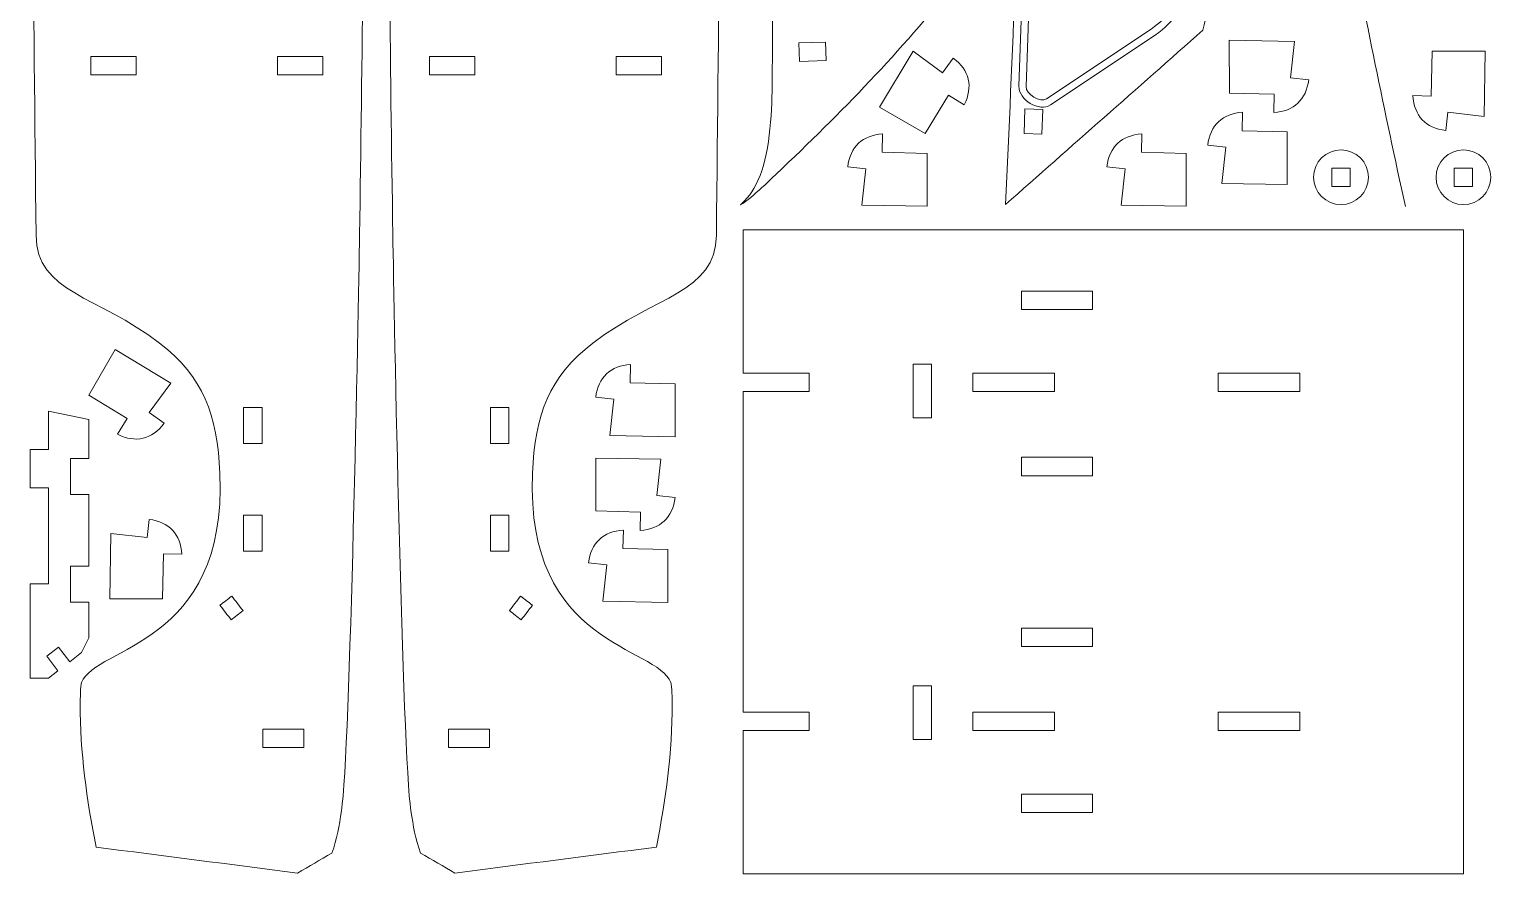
# Model space of a CAD drawing. Header units: centimetres. Extents: x -88 to 26, y -44 to -14.
# Drawn here: x -56.49 to -36.19, y -43.43 to -31.71 of the extents above; entities that cross this region are included whole.
import ezdxf

# ---------------------------------------------------------------- set-up
doc = ezdxf.new("R2010")
doc.units = ezdxf.units.CM
doc.header["$MEASUREMENT"] = 0
doc.layers.add('Camada 1', color=7, linetype='Continuous')

msp = doc.modelspace()

# ---------------------------------------------------------------- linework, layer by layer
at = {"layer": 'Camada 1', "lineweight": 9}
for points, knots in [([(-43.39261, -21.29247), (-43.23102, -23.84668), (-43.08219, -27.38844), (-43.20289, -29.89759), (-43.20289, -29.89759), (-43.21617, -30.12025), (-43.22945, -30.3429), (-43.24274, -30.56557), (-43.24274, -30.56557), (-43.34388, -30.69849), (-43.44503, -30.83141), (-43.54618, -30.96433), (-43.54618, -30.96433), (-44.31909, -31.93877), (-45.1288, -32.78321), (-46.03044, -33.6378), (-46.03044, -33.6378), (-46.19268, -33.79156), (-46.43805, -34.03859), (-46.61684, -34.15087), (-46.61684, -34.15087), (-46.46697, -34.00244), (-46.42918, -33.94838), (-46.34331, -33.74249), (-46.34331, -33.74249), (-46.20155, -33.40259), (-46.17655, -32.78533), (-46.17428, -32.42952), (-46.17428, -32.42952), (-46.16352, -30.74186), (-46.158, -28.9566), (-46.18889, -27.27744), (-46.18889, -27.27744), (-46.18889, -27.27744), (-46.29649, -22.17157), (-46.29649, -22.17157), (-46.29649, -22.17157), (-46.34924, -20.08088), (-46.43488, -17.97548), (-46.53599, -15.88638), (-46.53599, -15.88638), (-45.62141, -16.69358), (-44.70683, -17.50079), (-43.79226, -18.308), (-43.79226, -18.308), (-43.76705, -18.40954), (-43.74184, -18.51108), (-43.71663, -18.61262), (-43.71663, -18.61262), (-43.54384, -19.3455), (-43.45197, -20.50179), (-43.39261, -21.29247)], [0, 0, 0, 0, 0.07142857, 0.07142857, 0.07142857, 0.07142857, 0.14285714, 0.14285714, 0.14285714, 0.14285714, 0.21428571, 0.21428571, 0.21428571, 0.21428571, 0.28571429, 0.28571429, 0.28571429, 0.28571429, 0.35714286, 0.35714286, 0.35714286, 0.35714286, 0.42857143, 0.42857143, 0.42857143, 0.42857143, 0.5, 0.5, 0.5, 0.5, 0.57142857, 0.57142857, 0.57142857, 0.57142857, 0.64285714, 0.64285714, 0.64285714, 0.64285714, 0.71428571, 0.71428571, 0.71428571, 0.71428571, 0.78571429, 0.78571429, 0.78571429, 0.78571429, 0.85714286, 0.85714286, 0.85714286, 0.85714286, 1, 1, 1, 1]), ([(-39.7926, -28.73991), (-39.63101, -26.1857), (-39.48218, -22.64394), (-39.60288, -20.13479), (-39.60288, -20.13479), (-39.61616, -19.91213), (-39.62944, -19.68948), (-39.64273, -19.46681), (-39.64273, -19.46681), (-39.74387, -19.33389), (-39.84502, -19.20097), (-39.94617, -19.06805), (-39.94617, -19.06805), (-40.71908, -18.09361), (-41.52879, -17.24917), (-42.43043, -16.39458), (-42.43043, -16.39458), (-42.59267, -16.24082), (-42.83804, -15.99379), (-43.01683, -15.88151), (-43.01683, -15.88151), (-42.86696, -16.02994), (-42.82917, -16.084), (-42.7433, -16.28989), (-42.7433, -16.28989), (-42.60154, -16.62979), (-42.57654, -17.24705), (-42.57427, -17.60286), (-42.57427, -17.60286), (-42.56351, -19.29052), (-42.55799, -21.07578), (-42.58888, -22.75494), (-42.58888, -22.75494), (-42.58888, -22.75494), (-42.69648, -27.86081), (-42.69648, -27.86081), (-42.69648, -27.86081), (-42.74923, -29.9515), (-42.83487, -32.0569), (-42.93598, -34.146), (-42.93598, -34.146), (-42.0214, -33.3388), (-41.10682, -32.53159), (-40.19225, -31.72438), (-40.19225, -31.72438), (-40.16704, -31.62284), (-40.14183, -31.5213), (-40.11662, -31.41976), (-40.11662, -31.41976), (-39.94383, -30.68688), (-39.85196, -29.53059), (-39.7926, -28.73991)], [0, 0, 0, 0, 0.07142857, 0.07142857, 0.07142857, 0.07142857, 0.14285714, 0.14285714, 0.14285714, 0.14285714, 0.21428571, 0.21428571, 0.21428571, 0.21428571, 0.28571429, 0.28571429, 0.28571429, 0.28571429, 0.35714286, 0.35714286, 0.35714286, 0.35714286, 0.42857143, 0.42857143, 0.42857143, 0.42857143, 0.5, 0.5, 0.5, 0.5, 0.57142857, 0.57142857, 0.57142857, 0.57142857, 0.64285714, 0.64285714, 0.64285714, 0.64285714, 0.71428571, 0.71428571, 0.71428571, 0.71428571, 0.78571429, 0.78571429, 0.78571429, 0.78571429, 0.85714286, 0.85714286, 0.85714286, 0.85714286, 1, 1, 1, 1]), ([(-52.28961, -43.14802), (-52.44926, -43.24009), (-52.60892, -43.33216), (-52.76857, -43.42423), (-52.76857, -43.42423), (-53.70093, -43.30443), (-54.6333, -43.18464), (-55.56566, -43.06484), (-55.56566, -43.06484), (-55.69352, -42.40947), (-55.78945, -41.74389), (-55.78478, -41.07463), (-55.78478, -41.07463), (-55.78438, -41.01699), (-55.78552, -40.82967), (-55.76686, -40.78038), (-55.76686, -40.78038), (-55.57419, -40.27151), (-53.74486, -40.28052), (-53.84541, -37.87695), (-53.84541, -37.87695), (-53.8795, -37.06202), (-54.07479, -36.53889), (-54.68527, -36.06736), (-54.68527, -36.06736), (-55.54841, -35.40068), (-56.3905, -35.3793), (-56.3993, -34.56838), (-56.3993, -34.56838), (-56.43403, -31.38025), (-56.46225, -28.19204), (-56.49373, -25.00387), (-56.49373, -25.00387), (-56.45229, -24.95337), (-56.41363, -24.90045), (-56.3694, -24.85238), (-56.3694, -24.85238), (-55.49282, -23.8997), (-53.5795, -23.80971), (-53.42622, -21.94593), (-53.42622, -21.94593), (-53.31602, -20.60597), (-54.14643, -19.59394), (-55.44087, -19.31456), (-55.44087, -19.31456), (-55.59431, -19.28144), (-55.75156, -19.26945), (-55.90691, -19.2469), (-55.90691, -19.2469), (-55.48096, -18.4801), (-55.08678, -18.07586), (-54.28845, -17.71758), (-54.28845, -17.71758), (-54.28224, -18.01224), (-54.27603, -18.30689), (-54.26982, -18.60155), (-54.26982, -18.60155), (-54.18484, -18.60155), (-54.09987, -18.60155), (-54.01489, -18.60155), (-54.01489, -18.60155), (-54.01489, -18.27462), (-54.01489, -17.94768), (-54.01489, -17.62075), (-54.01489, -17.62075), (-53.74788, -17.53896), (-52.97638, -17.44024), (-52.73147, -17.57351), (-52.73147, -17.57351), (-52.32323, -17.79565), (-52.31123, -18.6826), (-52.25996, -19.17078), (-52.25996, -19.17078), (-51.76859, -23.84975), (-51.83259, -29.81381), (-51.90581, -34.56663), (-51.90581, -34.56663), (-51.92177, -35.60245), (-52.03777, -41.76066), (-52.15684, -42.56061), (-52.15684, -42.56061), (-52.18943, -42.77954), (-52.21762, -42.942), (-52.28961, -43.14802)], [0, 0, 0, 0, 0.04545455, 0.04545455, 0.04545455, 0.04545455, 0.09090909, 0.09090909, 0.09090909, 0.09090909, 0.13636364, 0.13636364, 0.13636364, 0.13636364, 0.18181818, 0.18181818, 0.18181818, 0.18181818, 0.22727273, 0.22727273, 0.22727273, 0.22727273, 0.27272727, 0.27272727, 0.27272727, 0.27272727, 0.31818182, 0.31818182, 0.31818182, 0.31818182, 0.36363636, 0.36363636, 0.36363636, 0.36363636, 0.40909091, 0.40909091, 0.40909091, 0.40909091, 0.45454545, 0.45454545, 0.45454545, 0.45454545, 0.5, 0.5, 0.5, 0.5, 0.54545455, 0.54545455, 0.54545455, 0.54545455, 0.59090909, 0.59090909, 0.59090909, 0.59090909, 0.63636364, 0.63636364, 0.63636364, 0.63636364, 0.68181818, 0.68181818, 0.68181818, 0.68181818, 0.72727273, 0.72727273, 0.72727273, 0.72727273, 0.77272727, 0.77272727, 0.77272727, 0.77272727, 0.81818182, 0.81818182, 0.81818182, 0.81818182, 0.86363636, 0.86363636, 0.86363636, 0.86363636, 0.90909091, 0.90909091, 0.90909091, 0.90909091, 1, 1, 1, 1]), ([(-51.05985, -43.14802), (-50.9002, -43.24009), (-50.74054, -43.33216), (-50.58089, -43.42423), (-50.58089, -43.42423), (-49.64853, -43.30443), (-48.71616, -43.18464), (-47.7838, -43.06484), (-47.7838, -43.06484), (-47.65594, -42.40947), (-47.56001, -41.74389), (-47.56468, -41.07463), (-47.56468, -41.07463), (-47.56508, -41.01699), (-47.56394, -40.82967), (-47.5826, -40.78038), (-47.5826, -40.78038), (-47.77527, -40.27151), (-49.6046, -40.28052), (-49.50405, -37.87695), (-49.50405, -37.87695), (-49.46996, -37.06202), (-49.27467, -36.53889), (-48.66419, -36.06736), (-48.66419, -36.06736), (-47.80105, -35.40068), (-46.95896, -35.3793), (-46.95016, -34.56838), (-46.95016, -34.56838), (-46.91543, -31.38025), (-46.88721, -28.19204), (-46.85573, -25.00387), (-46.85573, -25.00387), (-46.89717, -24.95337), (-46.93583, -24.90045), (-46.98006, -24.85238), (-46.98006, -24.85238), (-47.85664, -23.8997), (-49.76996, -23.80971), (-49.92324, -21.94593), (-49.92324, -21.94593), (-50.03344, -20.60597), (-49.20303, -19.59394), (-47.90859, -19.31456), (-47.90859, -19.31456), (-47.75515, -19.28144), (-47.5979, -19.26945), (-47.44255, -19.2469), (-47.44255, -19.2469), (-47.8685, -18.4801), (-48.26268, -18.07586), (-49.06101, -17.71758), (-49.06101, -17.71758), (-49.06722, -18.01224), (-49.07343, -18.30689), (-49.07964, -18.60155), (-49.07964, -18.60155), (-49.16462, -18.60155), (-49.24959, -18.60155), (-49.33457, -18.60155), (-49.33457, -18.60155), (-49.33457, -18.27462), (-49.33457, -17.94768), (-49.33457, -17.62075), (-49.33457, -17.62075), (-49.60158, -17.53896), (-50.37308, -17.44024), (-50.61799, -17.57351), (-50.61799, -17.57351), (-51.02623, -17.79565), (-51.03823, -18.6826), (-51.0895, -19.17078), (-51.0895, -19.17078), (-51.58087, -23.84975), (-51.51687, -29.81381), (-51.44365, -34.56663), (-51.44365, -34.56663), (-51.42769, -35.60245), (-51.31169, -41.76066), (-51.19262, -42.56061), (-51.19262, -42.56061), (-51.16003, -42.77954), (-51.13184, -42.942), (-51.05985, -43.14802)], [0, 0, 0, 0, 0.04545455, 0.04545455, 0.04545455, 0.04545455, 0.09090909, 0.09090909, 0.09090909, 0.09090909, 0.13636364, 0.13636364, 0.13636364, 0.13636364, 0.18181818, 0.18181818, 0.18181818, 0.18181818, 0.22727273, 0.22727273, 0.22727273, 0.22727273, 0.27272727, 0.27272727, 0.27272727, 0.27272727, 0.31818182, 0.31818182, 0.31818182, 0.31818182, 0.36363636, 0.36363636, 0.36363636, 0.36363636, 0.40909091, 0.40909091, 0.40909091, 0.40909091, 0.45454545, 0.45454545, 0.45454545, 0.45454545, 0.5, 0.5, 0.5, 0.5, 0.54545455, 0.54545455, 0.54545455, 0.54545455, 0.59090909, 0.59090909, 0.59090909, 0.59090909, 0.63636364, 0.63636364, 0.63636364, 0.63636364, 0.68181818, 0.68181818, 0.68181818, 0.68181818, 0.72727273, 0.72727273, 0.72727273, 0.72727273, 0.77272727, 0.77272727, 0.77272727, 0.77272727, 0.81818182, 0.81818182, 0.81818182, 0.81818182, 0.86363636, 0.86363636, 0.86363636, 0.86363636, 0.90909091, 0.90909091, 0.90909091, 0.90909091, 1, 1, 1, 1]), ([(-40.54163, -31.03914), (-40.54163, -31.03914), (-40.34636, -27.99539), (-40.34636, -27.99539), (-40.34636, -27.99539), (-40.33793, -27.86412), (-40.43854, -27.76648), (-40.56694, -27.76199), (-40.56694, -27.76199), (-40.56694, -27.76199), (-42.25216, -27.70314), (-42.25216, -27.70314), (-42.25216, -27.70314), (-42.38336, -27.69856), (-42.48396, -27.79236), (-42.48854, -27.92357), (-42.48854, -27.92357), (-42.48854, -27.92357), (-42.64861, -32.5074), (-42.64861, -32.5074), (-42.64861, -32.5074), (-42.65232, -32.61377), (-42.45006, -32.73529), (-42.3648, -32.67838), (-42.3648, -32.67838), (-42.3648, -32.67838), (-40.91282, -31.70904), (-40.91282, -31.70904), (-40.91282, -31.70904), (-40.64832, -31.53247), (-40.5601, -31.32689), (-40.54163, -31.03914)], [0, 0, 0, 0, 0.11111111, 0.11111111, 0.11111111, 0.11111111, 0.22222222, 0.22222222, 0.22222222, 0.22222222, 0.33333333, 0.33333333, 0.33333333, 0.33333333, 0.44444444, 0.44444444, 0.44444444, 0.44444444, 0.55555556, 0.55555556, 0.55555556, 0.55555556, 0.66666667, 0.66666667, 0.66666667, 0.66666667, 0.77777778, 0.77777778, 0.77777778, 0.77777778, 1, 1, 1, 1]), ([(-39.82592, -31.8646), (-39.82592, -31.8646), (-38.92048, -31.88008), (-38.92048, -31.88008), (-38.92048, -31.88008), (-38.92048, -31.88008), (-38.97713, -32.38409), (-38.97713, -32.38409), (-38.97713, -32.38409), (-38.97713, -32.38409), (-38.72353, -32.41241), (-38.72353, -32.41241), (-38.72353, -32.41241), (-38.75693, -32.68912), (-38.92977, -32.85143), (-39.20771, -32.86779), (-39.20771, -32.86779), (-39.20771, -32.86779), (-39.20215, -32.61292), (-39.20215, -32.61292), (-39.20215, -32.61292), (-39.20215, -32.61292), (-39.82575, -32.59783), (-39.82575, -32.59783), (-39.82575, -32.59783), (-39.82575, -32.59783), (-39.82592, -31.8646), (-39.82592, -31.8646)], [0, 0, 0, 0, 0.125, 0.125, 0.125, 0.125, 0.25, 0.25, 0.25, 0.25, 0.375, 0.375, 0.375, 0.375, 0.5, 0.5, 0.5, 0.5, 0.625, 0.625, 0.625, 0.625, 0.75, 0.75, 0.75, 0.75, 1, 1, 1, 1]), ([(-45.7949, -32.15701), (-45.7949, -32.15701), (-45.42571, -32.14412), (-45.42571, -32.14412), (-45.42571, -32.14412), (-45.42571, -32.14412), (-45.4346, -31.88935), (-45.4346, -31.88935), (-45.4346, -31.88935), (-45.4346, -31.88935), (-45.8038, -31.90224), (-45.8038, -31.90224), (-45.8038, -31.90224), (-45.8038, -31.90224), (-45.7949, -32.15701), (-45.7949, -32.15701)], [0, 0, 0, 0, 0.2, 0.2, 0.2, 0.2, 0.4, 0.4, 0.4, 0.4, 0.6, 0.6, 0.6, 0.6, 1, 1, 1, 1]), ([(-44.68471, -32.79274), (-44.68471, -32.79274), (-44.21859, -32.01635), (-44.21859, -32.01635), (-44.21859, -32.01635), (-44.21859, -32.01635), (-43.81043, -32.31741), (-43.81043, -32.31741), (-43.81043, -32.31741), (-43.81043, -32.31741), (-43.6591, -32.11195), (-43.6591, -32.11195), (-43.6591, -32.11195), (-43.43616, -32.27923), (-43.38202, -32.51007), (-43.50682, -32.75895), (-43.50682, -32.75895), (-43.50682, -32.75895), (-43.72477, -32.6267), (-43.72477, -32.6267), (-43.72477, -32.6267), (-43.72477, -32.6267), (-44.04963, -33.15921), (-44.04963, -33.15921), (-44.04963, -33.15921), (-44.04963, -33.15921), (-44.68471, -32.79274), (-44.68471, -32.79274)], [0, 0, 0, 0, 0.125, 0.125, 0.125, 0.125, 0.25, 0.25, 0.25, 0.25, 0.375, 0.375, 0.375, 0.375, 0.5, 0.5, 0.5, 0.5, 0.625, 0.625, 0.625, 0.625, 0.75, 0.75, 0.75, 0.75, 1, 1, 1, 1]), ([(-36.27314, -32.015), (-36.27314, -32.015), (-36.28862, -32.92044), (-36.28862, -32.92044), (-36.28862, -32.92044), (-36.28862, -32.92044), (-36.79263, -32.86379), (-36.79263, -32.86379), (-36.79263, -32.86379), (-36.79263, -32.86379), (-36.82095, -33.11739), (-36.82095, -33.11739), (-36.82095, -33.11739), (-37.09766, -33.08399), (-37.25997, -32.91115), (-37.27633, -32.63321), (-37.27633, -32.63321), (-37.27633, -32.63321), (-37.02146, -32.63877), (-37.02146, -32.63877), (-37.02146, -32.63877), (-37.02146, -32.63877), (-37.00637, -32.01517), (-37.00637, -32.01517), (-37.00637, -32.01517), (-37.00637, -32.01517), (-36.27314, -32.015), (-36.27314, -32.015)], [0, 0, 0, 0, 0.125, 0.125, 0.125, 0.125, 0.25, 0.25, 0.25, 0.25, 0.375, 0.375, 0.375, 0.375, 0.5, 0.5, 0.5, 0.5, 0.625, 0.625, 0.625, 0.625, 0.75, 0.75, 0.75, 0.75, 1, 1, 1, 1]), ([(-55.00759, -32.08866), (-55.21762, -32.08866), (-55.42766, -32.08866), (-55.63769, -32.08866), (-55.63769, -32.08866), (-55.63769, -32.17363), (-55.63769, -32.25859), (-55.63769, -32.34356), (-55.63769, -32.34356), (-55.42766, -32.34356), (-55.21762, -32.34356), (-55.00759, -32.34356), (-55.00759, -32.34356), (-55.00759, -32.25859), (-55.00759, -32.17363), (-55.00759, -32.08866)], [0, 0, 0, 0, 0.2, 0.2, 0.2, 0.2, 0.4, 0.4, 0.4, 0.4, 0.6, 0.6, 0.6, 0.6, 1, 1, 1, 1]), ([(-52.41406, -32.08863), (-52.6241, -32.08863), (-52.83413, -32.08863), (-53.04417, -32.08863), (-53.04417, -32.08863), (-53.04417, -32.17361), (-53.04417, -32.25858), (-53.04417, -32.34356), (-53.04417, -32.34356), (-52.83413, -32.34356), (-52.6241, -32.34356), (-52.41406, -32.34356), (-52.41406, -32.34356), (-52.41406, -32.25858), (-52.41406, -32.17361), (-52.41406, -32.08863)], [0, 0, 0, 0, 0.2, 0.2, 0.2, 0.2, 0.4, 0.4, 0.4, 0.4, 0.6, 0.6, 0.6, 0.6, 1, 1, 1, 1]), ([(-50.9354, -32.08863), (-50.72536, -32.08863), (-50.51533, -32.08863), (-50.30529, -32.08863), (-50.30529, -32.08863), (-50.30529, -32.17361), (-50.30529, -32.25858), (-50.30529, -32.34356), (-50.30529, -32.34356), (-50.51533, -32.34356), (-50.72536, -32.34356), (-50.9354, -32.34356), (-50.9354, -32.34356), (-50.9354, -32.25858), (-50.9354, -32.17361), (-50.9354, -32.08863)], [0, 0, 0, 0, 0.2, 0.2, 0.2, 0.2, 0.4, 0.4, 0.4, 0.4, 0.6, 0.6, 0.6, 0.6, 1, 1, 1, 1]), ([(-48.34187, -32.08866), (-48.13184, -32.08866), (-47.9218, -32.08866), (-47.71177, -32.08866), (-47.71177, -32.08866), (-47.71177, -32.17363), (-47.71177, -32.25859), (-47.71177, -32.34356), (-47.71177, -32.34356), (-47.9218, -32.34356), (-48.13184, -32.34356), (-48.34187, -32.34356), (-48.34187, -32.34356), (-48.34187, -32.25859), (-48.34187, -32.17363), (-48.34187, -32.08866)], [0, 0, 0, 0, 0.2, 0.2, 0.2, 0.2, 0.4, 0.4, 0.4, 0.4, 0.6, 0.6, 0.6, 0.6, 1, 1, 1, 1]), ([(-42.6654, -32.81696), (-42.6654, -32.81696), (-42.67735, -33.15912), (-42.67735, -33.15912), (-42.67735, -33.15912), (-42.67735, -33.15912), (-42.42836, -33.16781), (-42.42836, -33.16781), (-42.42836, -33.16781), (-42.42836, -33.16781), (-42.41641, -32.82565), (-42.41641, -32.82565), (-42.41641, -32.82565), (-42.41641, -32.82565), (-42.6654, -32.81696), (-42.6654, -32.81696)], [0, 0, 0, 0, 0.2, 0.2, 0.2, 0.2, 0.4, 0.4, 0.4, 0.4, 0.6, 0.6, 0.6, 0.6, 1, 1, 1, 1]), ([(-39.02354, -33.86778), (-39.02354, -33.86778), (-39.92898, -33.8523), (-39.92898, -33.8523), (-39.92898, -33.8523), (-39.92898, -33.8523), (-39.87233, -33.34829), (-39.87233, -33.34829), (-39.87233, -33.34829), (-39.87233, -33.34829), (-40.12593, -33.31997), (-40.12593, -33.31997), (-40.12593, -33.31997), (-40.09253, -33.04326), (-39.91969, -32.88095), (-39.64175, -32.86459), (-39.64175, -32.86459), (-39.64175, -32.86459), (-39.64731, -33.11946), (-39.64731, -33.11946), (-39.64731, -33.11946), (-39.64731, -33.11946), (-39.02371, -33.13455), (-39.02371, -33.13455), (-39.02371, -33.13455), (-39.02371, -33.13455), (-39.02354, -33.86778), (-39.02354, -33.86778)], [0, 0, 0, 0, 0.125, 0.125, 0.125, 0.125, 0.25, 0.25, 0.25, 0.25, 0.375, 0.375, 0.375, 0.375, 0.5, 0.5, 0.5, 0.5, 0.625, 0.625, 0.625, 0.625, 0.75, 0.75, 0.75, 0.75, 1, 1, 1, 1]), ([(-44.02354, -34.16778), (-44.02354, -34.16778), (-44.92898, -34.1523), (-44.92898, -34.1523), (-44.92898, -34.1523), (-44.92898, -34.1523), (-44.87233, -33.64829), (-44.87233, -33.64829), (-44.87233, -33.64829), (-44.87233, -33.64829), (-45.12593, -33.61997), (-45.12593, -33.61997), (-45.12593, -33.61997), (-45.09253, -33.34326), (-44.91969, -33.18095), (-44.64175, -33.16459), (-44.64175, -33.16459), (-44.64175, -33.16459), (-44.64731, -33.41946), (-44.64731, -33.41946), (-44.64731, -33.41946), (-44.64731, -33.41946), (-44.02371, -33.43455), (-44.02371, -33.43455), (-44.02371, -33.43455), (-44.02371, -33.43455), (-44.02354, -34.16778), (-44.02354, -34.16778)], [0, 0, 0, 0, 0.125, 0.125, 0.125, 0.125, 0.25, 0.25, 0.25, 0.25, 0.375, 0.375, 0.375, 0.375, 0.5, 0.5, 0.5, 0.5, 0.625, 0.625, 0.625, 0.625, 0.75, 0.75, 0.75, 0.75, 1, 1, 1, 1]), ([(-40.42354, -34.16778), (-40.42354, -34.16778), (-41.32898, -34.1523), (-41.32898, -34.1523), (-41.32898, -34.1523), (-41.32898, -34.1523), (-41.27233, -33.64829), (-41.27233, -33.64829), (-41.27233, -33.64829), (-41.27233, -33.64829), (-41.52593, -33.61997), (-41.52593, -33.61997), (-41.52593, -33.61997), (-41.49253, -33.34326), (-41.31969, -33.18095), (-41.04175, -33.16459), (-41.04175, -33.16459), (-41.04175, -33.16459), (-41.04731, -33.41946), (-41.04731, -33.41946), (-41.04731, -33.41946), (-41.04731, -33.41946), (-40.42371, -33.43455), (-40.42371, -33.43455), (-40.42371, -33.43455), (-40.42371, -33.43455), (-40.42354, -34.16778), (-40.42354, -34.16778)], [0, 0, 0, 0, 0.125, 0.125, 0.125, 0.125, 0.25, 0.25, 0.25, 0.25, 0.375, 0.375, 0.375, 0.375, 0.5, 0.5, 0.5, 0.5, 0.625, 0.625, 0.625, 0.625, 0.75, 0.75, 0.75, 0.75, 1, 1, 1, 1]), ([(-38.27473, -33.38619), (-38.06487, -33.38619), (-37.89473, -33.55633), (-37.89473, -33.76619), (-37.89473, -33.76619), (-37.89473, -33.97605), (-38.06487, -34.14619), (-38.27473, -34.14619), (-38.27473, -34.14619), (-38.48459, -34.14619), (-38.65473, -33.97605), (-38.65473, -33.76619), (-38.65473, -33.76619), (-38.65473, -33.55633), (-38.48459, -33.38619), (-38.27473, -33.38619)], [0, 0, 0, 0, 0.2, 0.2, 0.2, 0.2, 0.4, 0.4, 0.4, 0.4, 0.6, 0.6, 0.6, 0.6, 1, 1, 1, 1]), ([(-36.57473, -33.38619), (-36.36487, -33.38619), (-36.19473, -33.55633), (-36.19473, -33.76619), (-36.19473, -33.76619), (-36.19473, -33.97605), (-36.36487, -34.14619), (-36.57473, -34.14619), (-36.57473, -34.14619), (-36.78459, -34.14619), (-36.95473, -33.97605), (-36.95473, -33.76619), (-36.95473, -33.76619), (-36.95473, -33.55633), (-36.78459, -33.38619), (-36.57473, -33.38619)], [0, 0, 0, 0, 0.2, 0.2, 0.2, 0.2, 0.4, 0.4, 0.4, 0.4, 0.6, 0.6, 0.6, 0.6, 1, 1, 1, 1]), ([(-38.14676, -33.89306), (-38.14676, -33.89306), (-38.40169, -33.89306), (-38.40169, -33.89306), (-38.40169, -33.89306), (-38.40169, -33.89306), (-38.40169, -33.63813), (-38.40169, -33.63813), (-38.40169, -33.63813), (-38.40169, -33.63813), (-38.14676, -33.63813), (-38.14676, -33.63813), (-38.14676, -33.63813), (-38.14676, -33.63813), (-38.14676, -33.89306), (-38.14676, -33.89306)], [0, 0, 0, 0, 0.2, 0.2, 0.2, 0.2, 0.4, 0.4, 0.4, 0.4, 0.6, 0.6, 0.6, 0.6, 1, 1, 1, 1]), ([(-36.44676, -33.89306), (-36.44676, -33.89306), (-36.70169, -33.89306), (-36.70169, -33.89306), (-36.70169, -33.89306), (-36.70169, -33.89306), (-36.70169, -33.63813), (-36.70169, -33.63813), (-36.70169, -33.63813), (-36.70169, -33.63813), (-36.44676, -33.63813), (-36.44676, -33.63813), (-36.44676, -33.63813), (-36.44676, -33.63813), (-36.44676, -33.89306), (-36.44676, -33.89306)], [0, 0, 0, 0, 0.2, 0.2, 0.2, 0.2, 0.4, 0.4, 0.4, 0.4, 0.6, 0.6, 0.6, 0.6, 1, 1, 1, 1]), ([(-46.57734, -34.4981), (-46.57734, -34.4981), (-36.57212, -34.4981), (-36.57212, -34.4981), (-36.57212, -34.4981), (-36.57212, -34.4981), (-36.57212, -43.43428), (-36.57212, -43.43428), (-36.57212, -43.43428), (-36.57212, -43.43428), (-46.57734, -43.43428), (-46.57734, -43.43428), (-46.57734, -43.43428), (-46.57734, -43.43428), (-46.57734, -41.44801), (-46.57734, -41.44801), (-46.57734, -41.44801), (-46.57734, -41.44801), (-45.66318, -41.44801), (-45.66318, -41.44801), (-45.66318, -41.44801), (-45.66318, -41.44801), (-45.66318, -41.19308), (-45.66318, -41.19308), (-45.66318, -41.19308), (-45.66318, -41.19308), (-46.57734, -41.19308), (-46.57734, -41.19308), (-46.57734, -41.19308), (-46.57734, -41.19308), (-46.57734, -36.73929), (-46.57734, -36.73929), (-46.57734, -36.73929), (-46.57734, -36.73929), (-45.66318, -36.73929), (-45.66318, -36.73929), (-45.66318, -36.73929), (-45.66318, -36.73929), (-45.66318, -36.48436), (-45.66318, -36.48436), (-45.66318, -36.48436), (-45.66318, -36.48436), (-46.57734, -36.48436), (-46.57734, -36.48436), (-46.57734, -36.48436), (-46.57734, -36.48436), (-46.57734, -34.4981), (-46.57734, -34.4981)], [0, 0, 0, 0, 0.07692308, 0.07692308, 0.07692308, 0.07692308, 0.15384615, 0.15384615, 0.15384615, 0.15384615, 0.23076923, 0.23076923, 0.23076923, 0.23076923, 0.30769231, 0.30769231, 0.30769231, 0.30769231, 0.38461538, 0.38461538, 0.38461538, 0.38461538, 0.46153846, 0.46153846, 0.46153846, 0.46153846, 0.53846154, 0.53846154, 0.53846154, 0.53846154, 0.61538462, 0.61538462, 0.61538462, 0.61538462, 0.69230769, 0.69230769, 0.69230769, 0.69230769, 0.76923077, 0.76923077, 0.76923077, 0.76923077, 0.84615385, 0.84615385, 0.84615385, 0.84615385, 1, 1, 1, 1]), ([(-42.71042, -35.60406), (-42.71042, -35.60406), (-42.71042, -35.34912), (-42.71042, -35.34912), (-42.71042, -35.34912), (-42.71042, -35.34912), (-41.72851, -35.34912), (-41.72851, -35.34912), (-41.72851, -35.34912), (-41.72851, -35.34912), (-41.72851, -35.60406), (-41.72851, -35.60406), (-41.72851, -35.60406), (-41.72851, -35.60406), (-42.71042, -35.60406), (-42.71042, -35.60406)], [0, 0, 0, 0, 0.2, 0.2, 0.2, 0.2, 0.4, 0.4, 0.4, 0.4, 0.6, 0.6, 0.6, 0.6, 1, 1, 1, 1]), ([(-55.30128, -36.15621), (-55.30128, -36.15621), (-54.52489, -36.62233), (-54.52489, -36.62233), (-54.52489, -36.62233), (-54.52489, -36.62233), (-54.82595, -37.03049), (-54.82595, -37.03049), (-54.82595, -37.03049), (-54.82595, -37.03049), (-54.62049, -37.18182), (-54.62049, -37.18182), (-54.62049, -37.18182), (-54.78777, -37.40476), (-55.01861, -37.4589), (-55.26749, -37.3341), (-55.26749, -37.3341), (-55.26749, -37.3341), (-55.13524, -37.11615), (-55.13524, -37.11615), (-55.13524, -37.11615), (-55.13524, -37.11615), (-55.66775, -36.79129), (-55.66775, -36.79129), (-55.66775, -36.79129), (-55.66775, -36.79129), (-55.30128, -36.15621), (-55.30128, -36.15621)], [0, 0, 0, 0, 0.125, 0.125, 0.125, 0.125, 0.25, 0.25, 0.25, 0.25, 0.375, 0.375, 0.375, 0.375, 0.5, 0.5, 0.5, 0.5, 0.625, 0.625, 0.625, 0.625, 0.75, 0.75, 0.75, 0.75, 1, 1, 1, 1]), ([(-47.52354, -37.36778), (-47.52354, -37.36778), (-48.42898, -37.3523), (-48.42898, -37.3523), (-48.42898, -37.3523), (-48.42898, -37.3523), (-48.37233, -36.84829), (-48.37233, -36.84829), (-48.37233, -36.84829), (-48.37233, -36.84829), (-48.62593, -36.81997), (-48.62593, -36.81997), (-48.62593, -36.81997), (-48.59253, -36.54326), (-48.41969, -36.38095), (-48.14175, -36.36459), (-48.14175, -36.36459), (-48.14175, -36.36459), (-48.14731, -36.61946), (-48.14731, -36.61946), (-48.14731, -36.61946), (-48.14731, -36.61946), (-47.52371, -36.63455), (-47.52371, -36.63455), (-47.52371, -36.63455), (-47.52371, -36.63455), (-47.52354, -37.36778), (-47.52354, -37.36778)], [0, 0, 0, 0, 0.125, 0.125, 0.125, 0.125, 0.25, 0.25, 0.25, 0.25, 0.375, 0.375, 0.375, 0.375, 0.5, 0.5, 0.5, 0.5, 0.625, 0.625, 0.625, 0.625, 0.75, 0.75, 0.75, 0.75, 1, 1, 1, 1]), ([(-44.21561, -36.3598), (-44.21561, -36.3598), (-44.21561, -37.10448), (-44.21561, -37.10448), (-44.21561, -37.10448), (-44.21561, -37.10448), (-43.96069, -37.10448), (-43.96069, -37.10448), (-43.96069, -37.10448), (-43.96069, -37.10448), (-43.96069, -36.3598), (-43.96069, -36.3598), (-43.96069, -36.3598), (-43.96069, -36.3598), (-44.21561, -36.3598), (-44.21561, -36.3598)], [0, 0, 0, 0, 0.2, 0.2, 0.2, 0.2, 0.4, 0.4, 0.4, 0.4, 0.6, 0.6, 0.6, 0.6, 1, 1, 1, 1]), ([(-42.25403, -36.48436), (-42.25403, -36.48436), (-43.39042, -36.48436), (-43.39042, -36.48436), (-43.39042, -36.48436), (-43.39042, -36.48436), (-43.39042, -36.73929), (-43.39042, -36.73929), (-43.39042, -36.73929), (-43.39042, -36.73929), (-42.25403, -36.73929), (-42.25403, -36.73929), (-42.25403, -36.73929), (-42.25403, -36.73929), (-42.25403, -36.48436), (-42.25403, -36.48436)], [0, 0, 0, 0, 0.2, 0.2, 0.2, 0.2, 0.4, 0.4, 0.4, 0.4, 0.6, 0.6, 0.6, 0.6, 1, 1, 1, 1]), ([(-38.84489, -36.48436), (-38.84489, -36.48436), (-39.98126, -36.48436), (-39.98126, -36.48436), (-39.98126, -36.48436), (-39.98126, -36.48436), (-39.98126, -36.73929), (-39.98126, -36.73929), (-39.98126, -36.73929), (-39.98126, -36.73929), (-38.84489, -36.73929), (-38.84489, -36.73929), (-38.84489, -36.73929), (-38.84489, -36.73929), (-38.84489, -36.48436), (-38.84489, -36.48436)], [0, 0, 0, 0, 0.2, 0.2, 0.2, 0.2, 0.4, 0.4, 0.4, 0.4, 0.6, 0.6, 0.6, 0.6, 1, 1, 1, 1]), ([(-56.2511, -40.41598), (-56.2511, -40.41598), (-56.09528, -40.61776), (-56.09528, -40.61776), (-56.09528, -40.61776), (-56.09528, -40.61776), (-56.2277, -40.72001), (-56.2277, -40.72001), (-56.2277, -40.72001), (-56.2277, -40.72001), (-56.48262, -40.72001), (-56.48262, -40.72001), (-56.48262, -40.72001), (-56.48262, -40.72001), (-56.48261, -39.41185), (-56.48261, -39.41185), (-56.48261, -39.41185), (-56.48261, -39.41185), (-56.22769, -39.41186), (-56.22769, -39.41186), (-56.22769, -39.41186), (-56.22769, -39.41186), (-56.22766, -38.07881), (-56.22766, -38.07881), (-56.22766, -38.07881), (-56.22766, -38.07881), (-56.4826, -38.07881), (-56.4826, -38.07881), (-56.4826, -38.07881), (-56.4826, -38.07881), (-56.48259, -37.54559), (-56.48259, -37.54559), (-56.48259, -37.54559), (-56.48259, -37.54559), (-56.22765, -37.54559), (-56.22765, -37.54559), (-56.22765, -37.54559), (-56.22765, -37.54559), (-56.22764, -37.01238), (-56.22764, -37.01238), (-56.22764, -37.01238), (-56.22764, -37.01238), (-55.66685, -37.1267), (-55.66685, -37.1267), (-55.66685, -37.1267), (-55.66685, -37.1267), (-55.66685, -37.66959), (-55.66685, -37.66959), (-55.66685, -37.66959), (-55.66685, -37.66959), (-55.92178, -37.66959), (-55.92178, -37.66959), (-55.92178, -37.66959), (-55.92178, -37.66959), (-55.92178, -38.16801), (-55.92178, -38.16801), (-55.92178, -38.16801), (-55.92178, -38.16801), (-55.66685, -38.16801), (-55.66685, -38.16801), (-55.66685, -38.16801), (-55.66685, -38.16801), (-55.66685, -39.16484), (-55.66685, -39.16484), (-55.66685, -39.16484), (-55.66685, -39.16484), (-55.92178, -39.16484), (-55.92178, -39.16484), (-55.92178, -39.16484), (-55.92178, -39.16484), (-55.92178, -39.66327), (-55.92178, -39.66327), (-55.92178, -39.66327), (-55.92178, -39.66327), (-55.66685, -39.66327), (-55.66685, -39.66327), (-55.66685, -39.66327), (-55.66685, -39.66327), (-55.66685, -40.16169), (-55.66685, -40.16169), (-55.66685, -40.16169), (-55.66685, -40.16169), (-55.76598, -40.36346), (-55.76598, -40.36346), (-55.76598, -40.36346), (-55.76598, -40.36346), (-55.93063, -40.4906), (-55.93063, -40.4906), (-55.93063, -40.4906), (-55.93063, -40.4906), (-56.08644, -40.28883), (-56.08644, -40.28883), (-56.08644, -40.28883), (-56.08644, -40.28883), (-56.2511, -40.41598), (-56.2511, -40.41598)], [0, 0, 0, 0, 0.04, 0.04, 0.04, 0.04, 0.08, 0.08, 0.08, 0.08, 0.12, 0.12, 0.12, 0.12, 0.16, 0.16, 0.16, 0.16, 0.2, 0.2, 0.2, 0.2, 0.24, 0.24, 0.24, 0.24, 0.28, 0.28, 0.28, 0.28, 0.32, 0.32, 0.32, 0.32, 0.36, 0.36, 0.36, 0.36, 0.4, 0.4, 0.4, 0.4, 0.44, 0.44, 0.44, 0.44, 0.48, 0.48, 0.48, 0.48, 0.52, 0.52, 0.52, 0.52, 0.56, 0.56, 0.56, 0.56, 0.6, 0.6, 0.6, 0.6, 0.64, 0.64, 0.64, 0.64, 0.68, 0.68, 0.68, 0.68, 0.72, 0.72, 0.72, 0.72, 0.76, 0.76, 0.76, 0.76, 0.8, 0.8, 0.8, 0.8, 0.84, 0.84, 0.84, 0.84, 0.88, 0.88, 0.88, 0.88, 0.92, 0.92, 0.92, 0.92, 1, 1, 1, 1]), ([(-53.2608, -37.45953), (-53.34577, -37.45953), (-53.43075, -37.45953), (-53.51572, -37.45953), (-53.51572, -37.45953), (-53.51572, -37.29339), (-53.51572, -37.12725), (-53.51572, -36.96111), (-53.51572, -36.96111), (-53.43075, -36.96111), (-53.34577, -36.96111), (-53.2608, -36.96111), (-53.2608, -36.96111), (-53.2608, -37.12725), (-53.2608, -37.29339), (-53.2608, -37.45953)], [0, 0, 0, 0, 0.2, 0.2, 0.2, 0.2, 0.4, 0.4, 0.4, 0.4, 0.6, 0.6, 0.6, 0.6, 1, 1, 1, 1]), ([(-50.08866, -37.45953), (-50.00369, -37.45953), (-49.91871, -37.45953), (-49.83374, -37.45953), (-49.83374, -37.45953), (-49.83374, -37.29339), (-49.83374, -37.12725), (-49.83374, -36.96111), (-49.83374, -36.96111), (-49.91871, -36.96111), (-50.00369, -36.96111), (-50.08866, -36.96111), (-50.08866, -36.96111), (-50.08866, -37.12725), (-50.08866, -37.29339), (-50.08866, -37.45953)], [0, 0, 0, 0, 0.2, 0.2, 0.2, 0.2, 0.4, 0.4, 0.4, 0.4, 0.6, 0.6, 0.6, 0.6, 1, 1, 1, 1]), ([(-48.62592, -37.6646), (-48.62592, -37.6646), (-47.72048, -37.68008), (-47.72048, -37.68008), (-47.72048, -37.68008), (-47.72048, -37.68008), (-47.77713, -38.18409), (-47.77713, -38.18409), (-47.77713, -38.18409), (-47.77713, -38.18409), (-47.52353, -38.21241), (-47.52353, -38.21241), (-47.52353, -38.21241), (-47.55693, -38.48912), (-47.72977, -38.65143), (-48.00771, -38.66779), (-48.00771, -38.66779), (-48.00771, -38.66779), (-48.00215, -38.41292), (-48.00215, -38.41292), (-48.00215, -38.41292), (-48.00215, -38.41292), (-48.62575, -38.39783), (-48.62575, -38.39783), (-48.62575, -38.39783), (-48.62575, -38.39783), (-48.62592, -37.6646), (-48.62592, -37.6646)], [0, 0, 0, 0, 0.125, 0.125, 0.125, 0.125, 0.25, 0.25, 0.25, 0.25, 0.375, 0.375, 0.375, 0.375, 0.5, 0.5, 0.5, 0.5, 0.625, 0.625, 0.625, 0.625, 0.75, 0.75, 0.75, 0.75, 1, 1, 1, 1]), ([(-41.72851, -37.6537), (-41.72851, -37.6537), (-41.72851, -37.90863), (-41.72851, -37.90863), (-41.72851, -37.90863), (-41.72851, -37.90863), (-42.71042, -37.90863), (-42.71042, -37.90863), (-42.71042, -37.90863), (-42.71042, -37.90863), (-42.71042, -37.6537), (-42.71042, -37.6537), (-42.71042, -37.6537), (-42.71042, -37.6537), (-41.72851, -37.6537), (-41.72851, -37.6537)], [0, 0, 0, 0, 0.2, 0.2, 0.2, 0.2, 0.4, 0.4, 0.4, 0.4, 0.6, 0.6, 0.6, 0.6, 1, 1, 1, 1]), ([(-55.37632, -39.61738), (-55.37632, -39.61738), (-55.36084, -38.71194), (-55.36084, -38.71194), (-55.36084, -38.71194), (-55.36084, -38.71194), (-54.85683, -38.76859), (-54.85683, -38.76859), (-54.85683, -38.76859), (-54.85683, -38.76859), (-54.82851, -38.51499), (-54.82851, -38.51499), (-54.82851, -38.51499), (-54.5518, -38.54839), (-54.38949, -38.72123), (-54.37313, -38.99917), (-54.37313, -38.99917), (-54.37313, -38.99917), (-54.628, -38.99361), (-54.628, -38.99361), (-54.628, -38.99361), (-54.628, -38.99361), (-54.64309, -39.61721), (-54.64309, -39.61721), (-54.64309, -39.61721), (-54.64309, -39.61721), (-55.37632, -39.61738), (-55.37632, -39.61738)], [0, 0, 0, 0, 0.125, 0.125, 0.125, 0.125, 0.25, 0.25, 0.25, 0.25, 0.375, 0.375, 0.375, 0.375, 0.5, 0.5, 0.5, 0.5, 0.625, 0.625, 0.625, 0.625, 0.75, 0.75, 0.75, 0.75, 1, 1, 1, 1]), ([(-53.51572, -38.95479), (-53.51572, -38.78864), (-53.51572, -38.6225), (-53.51572, -38.45635), (-53.51572, -38.45635), (-53.43075, -38.45635), (-53.34577, -38.45635), (-53.2608, -38.45635), (-53.2608, -38.45635), (-53.2608, -38.6225), (-53.2608, -38.78864), (-53.2608, -38.95479), (-53.2608, -38.95479), (-53.34577, -38.95479), (-53.43075, -38.95479), (-53.51572, -38.95479)], [0, 0, 0, 0, 0.2, 0.2, 0.2, 0.2, 0.4, 0.4, 0.4, 0.4, 0.6, 0.6, 0.6, 0.6, 1, 1, 1, 1]), ([(-49.83374, -38.95479), (-49.83374, -38.78864), (-49.83374, -38.6225), (-49.83374, -38.45635), (-49.83374, -38.45635), (-49.91871, -38.45635), (-50.00369, -38.45635), (-50.08866, -38.45635), (-50.08866, -38.45635), (-50.08866, -38.6225), (-50.08866, -38.78864), (-50.08866, -38.95479), (-50.08866, -38.95479), (-50.00369, -38.95479), (-49.91871, -38.95479), (-49.83374, -38.95479)], [0, 0, 0, 0, 0.2, 0.2, 0.2, 0.2, 0.4, 0.4, 0.4, 0.4, 0.6, 0.6, 0.6, 0.6, 1, 1, 1, 1]), ([(-47.62354, -39.66778), (-47.62354, -39.66778), (-48.52898, -39.6523), (-48.52898, -39.6523), (-48.52898, -39.6523), (-48.52898, -39.6523), (-48.47233, -39.14829), (-48.47233, -39.14829), (-48.47233, -39.14829), (-48.47233, -39.14829), (-48.72593, -39.11997), (-48.72593, -39.11997), (-48.72593, -39.11997), (-48.69253, -38.84326), (-48.51969, -38.68095), (-48.24175, -38.66459), (-48.24175, -38.66459), (-48.24175, -38.66459), (-48.24731, -38.91946), (-48.24731, -38.91946), (-48.24731, -38.91946), (-48.24731, -38.91946), (-47.62371, -38.93455), (-47.62371, -38.93455), (-47.62371, -38.93455), (-47.62371, -38.93455), (-47.62354, -39.66778), (-47.62354, -39.66778)], [0, 0, 0, 0, 0.125, 0.125, 0.125, 0.125, 0.25, 0.25, 0.25, 0.25, 0.375, 0.375, 0.375, 0.375, 0.5, 0.5, 0.5, 0.5, 0.625, 0.625, 0.625, 0.625, 0.75, 0.75, 0.75, 0.75, 1, 1, 1, 1]), ([(-53.84503, -39.70751), (-53.79015, -39.66512), (-53.73526, -39.62273), (-53.68038, -39.58034), (-53.68038, -39.58034), (-53.62844, -39.6476), (-53.57651, -39.71487), (-53.52457, -39.78213), (-53.52457, -39.78213), (-53.57945, -39.82451), (-53.63434, -39.8669), (-53.68922, -39.90928), (-53.68922, -39.90928), (-53.74116, -39.84202), (-53.79309, -39.77477), (-53.84503, -39.70751)], [0, 0, 0, 0, 0.2, 0.2, 0.2, 0.2, 0.4, 0.4, 0.4, 0.4, 0.6, 0.6, 0.6, 0.6, 1, 1, 1, 1]), ([(-49.50443, -39.70751), (-49.55931, -39.66512), (-49.6142, -39.62273), (-49.66908, -39.58034), (-49.66908, -39.58034), (-49.72102, -39.6476), (-49.77295, -39.71487), (-49.82489, -39.78213), (-49.82489, -39.78213), (-49.77001, -39.82451), (-49.71512, -39.8669), (-49.66024, -39.90928), (-49.66024, -39.90928), (-49.6083, -39.84202), (-49.55637, -39.77477), (-49.50443, -39.70751)], [0, 0, 0, 0, 0.2, 0.2, 0.2, 0.2, 0.4, 0.4, 0.4, 0.4, 0.6, 0.6, 0.6, 0.6, 1, 1, 1, 1]), ([(-41.72851, -40.27867), (-41.72851, -40.27867), (-41.72851, -40.02374), (-41.72851, -40.02374), (-41.72851, -40.02374), (-41.72851, -40.02374), (-42.71042, -40.02374), (-42.71042, -40.02374), (-42.71042, -40.02374), (-42.71042, -40.02374), (-42.71042, -40.27867), (-42.71042, -40.27867), (-42.71042, -40.27867), (-42.71042, -40.27867), (-41.72851, -40.27867), (-41.72851, -40.27867)], [0, 0, 0, 0, 0.2, 0.2, 0.2, 0.2, 0.4, 0.4, 0.4, 0.4, 0.6, 0.6, 0.6, 0.6, 1, 1, 1, 1]), ([(-43.96069, -40.82789), (-43.96069, -40.82789), (-43.96069, -41.57257), (-43.96069, -41.57257), (-43.96069, -41.57257), (-43.96069, -41.57257), (-44.21561, -41.57257), (-44.21561, -41.57257), (-44.21561, -41.57257), (-44.21561, -41.57257), (-44.21561, -40.82789), (-44.21561, -40.82789), (-44.21561, -40.82789), (-44.21561, -40.82789), (-43.96069, -40.82789), (-43.96069, -40.82789)], [0, 0, 0, 0, 0.2, 0.2, 0.2, 0.2, 0.4, 0.4, 0.4, 0.4, 0.6, 0.6, 0.6, 0.6, 1, 1, 1, 1]), ([(-43.39042, -41.19308), (-43.39042, -41.19308), (-42.25403, -41.19308), (-42.25403, -41.19308), (-42.25403, -41.19308), (-42.25403, -41.19308), (-42.25403, -41.44801), (-42.25403, -41.44801), (-42.25403, -41.44801), (-42.25403, -41.44801), (-43.39042, -41.44801), (-43.39042, -41.44801), (-43.39042, -41.44801), (-43.39042, -41.44801), (-43.39042, -41.19308), (-43.39042, -41.19308)], [0, 0, 0, 0, 0.2, 0.2, 0.2, 0.2, 0.4, 0.4, 0.4, 0.4, 0.6, 0.6, 0.6, 0.6, 1, 1, 1, 1]), ([(-38.84489, -41.44801), (-38.84489, -41.44801), (-39.98126, -41.44801), (-39.98126, -41.44801), (-39.98126, -41.44801), (-39.98126, -41.44801), (-39.98126, -41.19308), (-39.98126, -41.19308), (-39.98126, -41.19308), (-39.98126, -41.19308), (-38.84489, -41.19308), (-38.84489, -41.19308), (-38.84489, -41.19308), (-38.84489, -41.19308), (-38.84489, -41.44801), (-38.84489, -41.44801)], [0, 0, 0, 0, 0.2, 0.2, 0.2, 0.2, 0.4, 0.4, 0.4, 0.4, 0.6, 0.6, 0.6, 0.6, 1, 1, 1, 1]), ([(-53.25043, -41.68164), (-53.06002, -41.68164), (-52.86961, -41.68164), (-52.6792, -41.68164), (-52.6792, -41.68164), (-52.6792, -41.59666), (-52.6792, -41.51169), (-52.6792, -41.42671), (-52.6792, -41.42671), (-52.86961, -41.42671), (-53.06002, -41.42671), (-53.25043, -41.42671), (-53.25043, -41.42671), (-53.25043, -41.51169), (-53.25043, -41.59666), (-53.25043, -41.68164)], [0, 0, 0, 0, 0.2, 0.2, 0.2, 0.2, 0.4, 0.4, 0.4, 0.4, 0.6, 0.6, 0.6, 0.6, 1, 1, 1, 1]), ([(-50.09903, -41.68164), (-50.28944, -41.68164), (-50.47985, -41.68164), (-50.67026, -41.68164), (-50.67026, -41.68164), (-50.67026, -41.59666), (-50.67026, -41.51169), (-50.67026, -41.42671), (-50.67026, -41.42671), (-50.47985, -41.42671), (-50.28944, -41.42671), (-50.09903, -41.42671), (-50.09903, -41.42671), (-50.09903, -41.51169), (-50.09903, -41.59666), (-50.09903, -41.68164)], [0, 0, 0, 0, 0.2, 0.2, 0.2, 0.2, 0.4, 0.4, 0.4, 0.4, 0.6, 0.6, 0.6, 0.6, 1, 1, 1, 1]), ([(-42.71042, -42.32832), (-42.71042, -42.32832), (-42.71042, -42.58325), (-42.71042, -42.58325), (-42.71042, -42.58325), (-42.71042, -42.58325), (-41.72851, -42.58325), (-41.72851, -42.58325), (-41.72851, -42.58325), (-41.72851, -42.58325), (-41.72851, -42.32832), (-41.72851, -42.32832), (-41.72851, -42.32832), (-41.72851, -42.32832), (-42.71042, -42.32832), (-42.71042, -42.32832)], [0, 0, 0, 0, 0.2, 0.2, 0.2, 0.2, 0.4, 0.4, 0.4, 0.4, 0.6, 0.6, 0.6, 0.6, 1, 1, 1, 1])]:
    msp.add_open_spline(points, degree=3, knots=knots, dxfattribs=at)
at = {"layer": 'Camada 1', "color": 140, "lineweight": 9}
for points, knots in [([(-37.38109, -34.17055), (-37.66944, -32.85354), (-37.94013, -31.5464), (-38.18525, -30.21971), (-38.18525, -30.21971), (-38.57865, -28.04801), (-38.91024, -25.76376), (-39.16278, -23.57086), (-39.16278, -23.57086), (-39.16278, -23.57086), (-39.30876, -22.23339), (-39.30876, -22.23339), (-39.30876, -22.23339), (-39.36435, -21.72397), (-39.0971, -21.53912), (-38.76214, -21.20075), (-38.76214, -21.20075), (-38.76214, -21.20075), (-37.63174, -20.0588), (-37.63174, -20.0588), (-37.63174, -20.0588), (-37.50629, -19.92897), (-37.35368, -19.77846), (-37.27285, -19.63163), (-37.27285, -19.63163), (-37.20455, -19.50758), (-37.20088, -19.46387), (-37.17141, -19.33064)], [0, 0, 0, 0, 0.125, 0.125, 0.125, 0.125, 0.25, 0.25, 0.25, 0.25, 0.375, 0.375, 0.375, 0.375, 0.5, 0.5, 0.5, 0.5, 0.625, 0.625, 0.625, 0.625, 0.75, 0.75, 0.75, 0.75, 1, 1, 1, 1]), ([(-40.44184, -31.04555), (-40.46311, -31.37726), (-40.57596, -31.60438), (-40.8573, -31.79221), (-40.8573, -31.79221), (-40.8573, -31.79221), (-42.30928, -32.76155), (-42.30928, -32.76155), (-42.30928, -32.76155), (-42.46592, -32.86613), (-42.75499, -32.6883), (-42.74855, -32.50391), (-42.74855, -32.50391), (-42.74855, -32.50391), (-42.58848, -27.92008), (-42.58848, -27.92008), (-42.58848, -27.92008), (-42.58197, -27.7337), (-42.43505, -27.5967), (-42.24867, -27.60321), (-42.24867, -27.60321), (-42.24867, -27.60321), (-40.56345, -27.66205), (-40.56345, -27.66205), (-40.56345, -27.66205), (-40.37874, -27.6685), (-40.23454, -27.8143), (-40.24656, -28.0018), (-40.24656, -28.0018), (-40.24656, -28.0018), (-40.44184, -31.04555), (-40.44184, -31.04555)], [0, 0, 0, 0, 0.11111111, 0.11111111, 0.11111111, 0.11111111, 0.22222222, 0.22222222, 0.22222222, 0.22222222, 0.33333333, 0.33333333, 0.33333333, 0.33333333, 0.44444444, 0.44444444, 0.44444444, 0.44444444, 0.55555556, 0.55555556, 0.55555556, 0.55555556, 0.66666667, 0.66666667, 0.66666667, 0.66666667, 0.77777778, 0.77777778, 0.77777778, 0.77777778, 1, 1, 1, 1])]:
    msp.add_open_spline(points, degree=3, knots=knots, dxfattribs=at)

doc.saveas('drawing.dxf')
